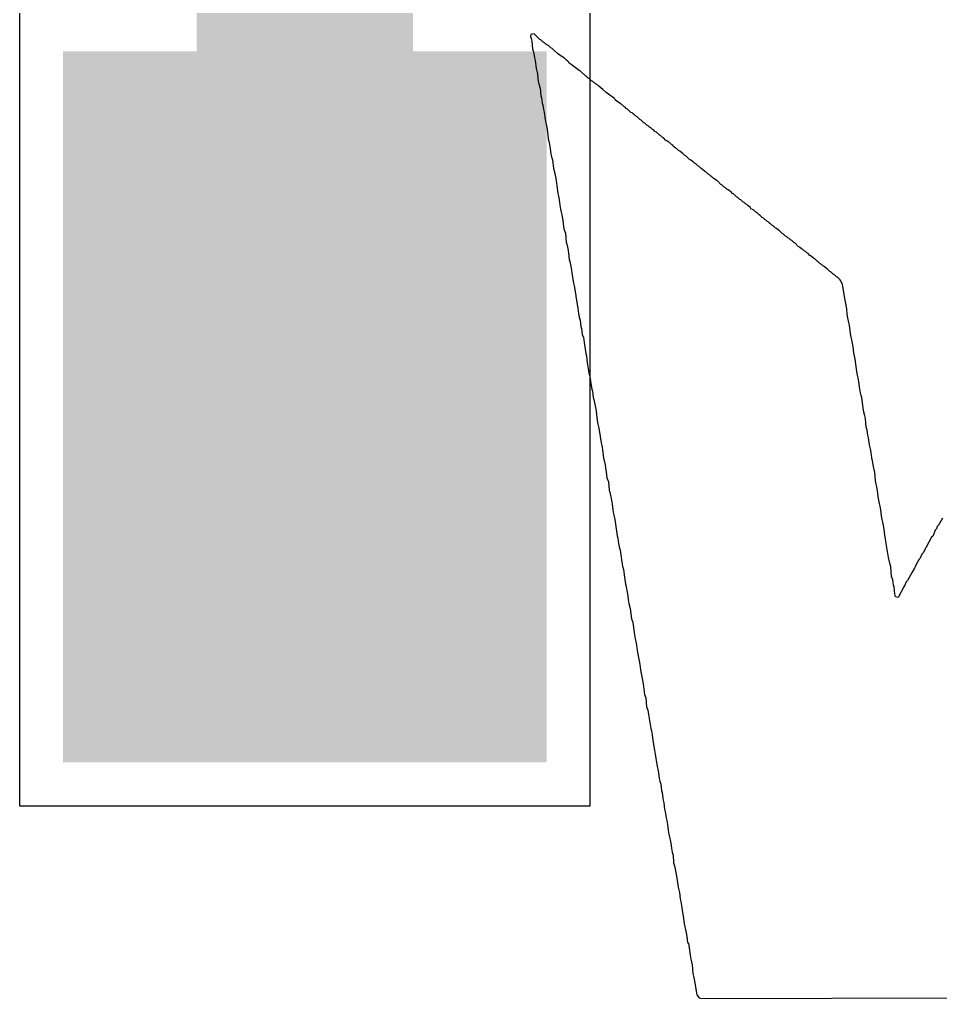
# Model space of a CAD drawing. Header units: inches. Extents: x 0 to 5359, y 0 to 5098.
# Drawn here: x 67.604 to 70.845, y 15.628 to 19.074 of the extents above; entities that cross this region are included whole.
import ezdxf

# ---------------------------------------------------------------- set-up
doc = ezdxf.new("R2010")
doc.units = ezdxf.units.IN
for name, color, linetype in [('Bottom Overlay', 54, 'Continuous'), ('Top Layer', 1, 'Continuous'), ('Top Paste', 8, 'Continuous'), ('Top Solder', 216, 'Continuous')]:
    doc.layers.add(name, color=color, linetype=linetype)

# ---------------------------------------------------------------- blocks, each defined once
blk = doc.blocks.new('TS_1002S_12026C_57')
at = {"layer": 'Top Layer'}
blk.add_hatch(color=1, dxfattribs=at).paths.add_polyline_path([(3.3999, -1.5001), (5.6999, -1.5001), (5.6999, -3.0001), (3.3999, -3.0001)])
at = {"layer": 'Top Paste'}
blk.add_hatch(color=8, dxfattribs=at).paths.add_polyline_path([(3.3999, -1.5001), (5.6999, -1.5001), (5.6999, -3.0001), (3.3999, -3.0001)])
at = {"layer": 'Top Solder'}
blk.add_hatch(color=216, dxfattribs=at).paths.add_polyline_path([(3.2983, -1.3985), (5.8015, -1.3985), (5.8015, -3.1017), (3.2983, -3.1017)])

msp = doc.modelspace()

# ---------------------------------------------------------------- linework, layer by layer
at = {"layer": 'Bottom Overlay'}
for p, q in [((69.4039, 19.0216), (69.4027, 19.0137)), ((69.4152, 19.0239), (69.4039, 19.0216)), ((69.4356, 19.0035), (69.4152, 19.0239)), ((69.4027, 19.0137), (69.405, 19.0069)), ((69.405, 19.0069), (69.4073, 18.9978)), ((69.4073, 18.9978), (69.4096, 18.9706)), ((69.4402, 19.0012), (69.4356, 19.0035)), ((69.447, 18.9944), (69.4402, 19.0012)), ((69.4515, 18.9921), (69.447, 18.9944)), ((69.4561, 18.9876), (69.4515, 18.9921)), ((69.4674, 18.9808), (69.4561, 18.9876)), ((69.4096, 18.9706), (69.4118, 18.9638)), ((69.4118, 18.9638), (69.4141, 18.9547)), ((69.4141, 18.9547), (69.4164, 18.9388)), ((69.4742, 18.974), (69.4674, 18.9808)), ((69.4787, 18.9717), (69.4742, 18.974)), ((69.4844, 18.966), (69.4787, 18.9717)), ((69.498, 18.9547), (69.4844, 18.966)), ((69.5105, 18.9445), (69.498, 18.9547)), ((69.4164, 18.9388), (69.4186, 18.9297)), ((69.4186, 18.9297), (69.422, 18.9014)), ((69.5218, 18.9377), (69.5105, 18.9445)), ((69.5286, 18.9309), (69.5218, 18.9377)), ((69.5332, 18.9286), (69.5286, 18.9309)), ((69.5366, 18.9252), (69.5332, 18.9286)), ((69.5388, 18.9207), (69.5366, 18.9252)), ((69.5457, 18.9161), (69.5388, 18.9207)), ((69.574, 18.8946), (69.5457, 18.9161)), ((69.422, 18.9014), (69.4266, 18.8832)), ((69.4266, 18.8832), (69.4288, 18.8651)), ((69.5785, 18.8923), (69.574, 18.8946)), ((69.5967, 18.8742), (69.5785, 18.8923)), ((69.4288, 18.8651), (69.4311, 18.8515)), ((69.4311, 18.8515), (69.4368, 18.8322)), ((69.6012, 18.8719), (69.5967, 18.8742)), ((69.6058, 18.8674), (69.6012, 18.8719)), ((69.6103, 18.8651), (69.6058, 18.8674)), ((69.6171, 18.8583), (69.6103, 18.8651)), ((69.6216, 18.856), (69.6171, 18.8583)), ((69.6262, 18.8515), (69.6216, 18.856)), ((69.6307, 18.8492), (69.6262, 18.8515)), ((69.6353, 18.8447), (69.6307, 18.8492)), ((69.4368, 18.8322), (69.439, 18.805)), ((69.6398, 18.8424), (69.6353, 18.8447)), ((69.6432, 18.839), (69.6398, 18.8424)), ((69.6568, 18.8277), (69.6432, 18.839)), ((69.6693, 18.8175), (69.6568, 18.8277)), ((69.6897, 18.8016), (69.6693, 18.8175)), ((69.439, 18.805), (69.4413, 18.7982)), ((69.4413, 18.7982), (69.4436, 18.78)), ((69.4436, 18.78), (69.4458, 18.7732)), ((69.6976, 18.7959), (69.6897, 18.8016)), ((69.6999, 18.7914), (69.6976, 18.7959)), ((69.7078, 18.7857), (69.6999, 18.7914)), ((69.7124, 18.7834), (69.7078, 18.7857)), ((69.7192, 18.7766), (69.7124, 18.7834)), ((69.4458, 18.7732), (69.4481, 18.7573)), ((69.4481, 18.7573), (69.4504, 18.7483)), ((69.4504, 18.7483), (69.4538, 18.7222)), ((69.7237, 18.7744), (69.7192, 18.7766)), ((69.7305, 18.7675), (69.7237, 18.7744)), ((69.7351, 18.7653), (69.7305, 18.7675)), ((69.7396, 18.7607), (69.7351, 18.7653)), ((69.7441, 18.7585), (69.7396, 18.7607)), ((69.7555, 18.7471), (69.7441, 18.7585)), ((69.76, 18.7449), (69.7555, 18.7471)), ((69.7645, 18.7403), (69.76, 18.7449)), ((69.4538, 18.7222), (69.4606, 18.6882)), ((69.7691, 18.7381), (69.7645, 18.7403)), ((69.7736, 18.7335), (69.7691, 18.7381)), ((69.7782, 18.7313), (69.7736, 18.7335)), ((69.7872, 18.7222), (69.7782, 18.7313)), ((69.7918, 18.7199), (69.7872, 18.7222)), ((69.8008, 18.7108), (69.7918, 18.7199)), ((69.8054, 18.7086), (69.8008, 18.7108)), ((69.4606, 18.6882), (69.4629, 18.6677)), ((69.8122, 18.7018), (69.8054, 18.7086)), ((69.8167, 18.6995), (69.8122, 18.7018)), ((69.8213, 18.695), (69.8167, 18.6995)), ((69.8258, 18.6927), (69.8213, 18.695)), ((69.8303, 18.6882), (69.8258, 18.6927)), ((69.8349, 18.6859), (69.8303, 18.6882)), ((69.8417, 18.6791), (69.8349, 18.6859)), ((69.8462, 18.6768), (69.8417, 18.6791)), ((69.8553, 18.6677), (69.8462, 18.6768)), ((69.4629, 18.6677), (69.4651, 18.6541)), ((69.4651, 18.6541), (69.4674, 18.6451)), ((69.4674, 18.6451), (69.4697, 18.6337)), ((69.8598, 18.6655), (69.8553, 18.6677)), ((69.8666, 18.6587), (69.8598, 18.6655)), ((69.8712, 18.6564), (69.8666, 18.6587)), ((69.878, 18.6496), (69.8712, 18.6564)), ((69.8825, 18.6473), (69.878, 18.6496)), ((69.887, 18.6428), (69.8825, 18.6473)), ((69.8916, 18.6405), (69.887, 18.6428)), ((69.8984, 18.6337), (69.8916, 18.6405)), ((69.4697, 18.6337), (69.4719, 18.6201)), ((69.4719, 18.6201), (69.4742, 18.5997)), ((69.9029, 18.6314), (69.8984, 18.6337)), ((69.9041, 18.628), (69.9029, 18.6314)), ((69.912, 18.6224), (69.9041, 18.628)), ((69.9165, 18.6201), (69.912, 18.6224)), ((69.9233, 18.6133), (69.9165, 18.6201)), ((69.9279, 18.611), (69.9233, 18.6133)), ((69.9347, 18.6042), (69.9279, 18.611)), ((69.4742, 18.5997), (69.4765, 18.5906)), ((69.4765, 18.5906), (69.4799, 18.5804)), ((69.4799, 18.5804), (69.4833, 18.5498)), ((69.9392, 18.602), (69.9347, 18.6042)), ((69.946, 18.5952), (69.9392, 18.602)), ((69.9506, 18.5929), (69.946, 18.5952)), ((69.9619, 18.5815), (69.9506, 18.5929)), ((69.9664, 18.5793), (69.9619, 18.5815)), ((69.971, 18.5747), (69.9664, 18.5793)), ((69.9755, 18.5725), (69.971, 18.5747)), ((69.98, 18.5679), (69.9755, 18.5725)), ((69.4833, 18.5498), (69.4867, 18.5373)), ((69.4867, 18.5373), (69.4901, 18.5203)), ((69.9846, 18.5657), (69.98, 18.5679)), ((69.9914, 18.5589), (69.9846, 18.5657)), ((69.9959, 18.5566), (69.9914, 18.5589)), ((70.0027, 18.5498), (69.9959, 18.5566)), ((70.0073, 18.5475), (70.0027, 18.5498)), ((70.0163, 18.5384), (70.0073, 18.5475)), ((70.0209, 18.5362), (70.0163, 18.5384)), ((69.4901, 18.5203), (69.4923, 18.5067)), ((69.4923, 18.5067), (69.4946, 18.4885)), ((70.0277, 18.5294), (70.0209, 18.5362)), ((70.0322, 18.5271), (70.0277, 18.5294)), ((70.0368, 18.5226), (70.0322, 18.5271)), ((70.0413, 18.5203), (70.0368, 18.5226)), ((70.0458, 18.5158), (70.0413, 18.5203)), ((70.0504, 18.5135), (70.0458, 18.5158)), ((70.0572, 18.5067), (70.0504, 18.5135)), ((70.0617, 18.5044), (70.0572, 18.5067)), ((70.073, 18.4931), (70.0617, 18.5044)), ((69.4946, 18.4885), (69.4992, 18.4613)), ((70.0776, 18.4908), (70.073, 18.4931)), ((70.0844, 18.484), (70.0776, 18.4908)), ((70.0889, 18.4817), (70.0844, 18.484)), ((70.0935, 18.4772), (70.0889, 18.4817)), ((70.098, 18.4749), (70.0935, 18.4772)), ((70.1025, 18.4704), (70.098, 18.4749)), ((70.1071, 18.4681), (70.1025, 18.4704)), ((70.1139, 18.4613), (70.1071, 18.4681)), ((69.4992, 18.4613), (69.5014, 18.4522)), ((69.5014, 18.4522), (69.5037, 18.4386)), ((69.5037, 18.4386), (69.506, 18.4205)), ((70.1184, 18.4591), (70.1139, 18.4613)), ((70.1275, 18.45), (70.1184, 18.4591)), ((70.132, 18.4477), (70.1275, 18.45)), ((70.1388, 18.4409), (70.132, 18.4477)), ((70.1434, 18.4386), (70.1388, 18.4409)), ((70.1502, 18.4318), (70.1434, 18.4386)), ((69.506, 18.4205), (69.5082, 18.4069)), ((69.5082, 18.4069), (69.5105, 18.3955)), ((70.1547, 18.4296), (70.1502, 18.4318)), ((70.1592, 18.425), (70.1547, 18.4296)), ((70.1638, 18.4228), (70.1592, 18.425)), ((70.1683, 18.4182), (70.1638, 18.4228)), ((70.1763, 18.4126), (70.1683, 18.4182)), ((70.1785, 18.408), (70.1763, 18.4126)), ((70.1842, 18.4046), (70.1785, 18.408)), ((70.1887, 18.4023), (70.1842, 18.4046)), ((70.1955, 18.3955), (70.1887, 18.4023)), ((69.5105, 18.3955), (69.5128, 18.3865)), ((69.5128, 18.3865), (69.515, 18.3729)), ((69.515, 18.3729), (69.5196, 18.3366)), ((70.2001, 18.3933), (70.1955, 18.3955)), ((70.2069, 18.3865), (70.2001, 18.3933)), ((70.2114, 18.3842), (70.2069, 18.3865)), ((70.2182, 18.3774), (70.2114, 18.3842)), ((70.2228, 18.3751), (70.2182, 18.3774)), ((70.2341, 18.3638), (70.2228, 18.3751)), ((69.5196, 18.3366), (69.5252, 18.3218)), ((70.2386, 18.3615), (70.2341, 18.3638)), ((70.2432, 18.357), (70.2386, 18.3615)), ((70.2477, 18.3547), (70.2432, 18.357)), ((70.2522, 18.3502), (70.2477, 18.3547)), ((70.2568, 18.3479), (70.2522, 18.3502)), ((70.2636, 18.3411), (70.2568, 18.3479)), ((70.2681, 18.3388), (70.2636, 18.3411)), ((70.2749, 18.332), (70.2681, 18.3388)), ((70.2795, 18.3298), (70.2749, 18.332)), ((69.5252, 18.3218), (69.5275, 18.2901)), ((70.2885, 18.3207), (70.2795, 18.3298)), ((70.2931, 18.3184), (70.2885, 18.3207)), ((70.2999, 18.3116), (70.2931, 18.3184)), ((70.3044, 18.3093), (70.2999, 18.3116)), ((70.309, 18.3048), (70.3044, 18.3093)), ((70.3135, 18.3025), (70.309, 18.3048)), ((70.318, 18.298), (70.3135, 18.3025)), ((70.3226, 18.2957), (70.318, 18.298)), ((70.3294, 18.2889), (70.3226, 18.2957)), ((69.5275, 18.2901), (69.5298, 18.2833)), ((69.5298, 18.2833), (69.5343, 18.2674)), ((69.5343, 18.2674), (69.5366, 18.2515)), ((70.3339, 18.2867), (70.3294, 18.2889)), ((70.3452, 18.2753), (70.3339, 18.2867)), ((70.3498, 18.273), (70.3452, 18.2753)), ((70.3566, 18.2662), (70.3498, 18.273)), ((70.3611, 18.264), (70.3566, 18.2662)), ((70.3657, 18.2594), (70.3611, 18.264)), ((69.5366, 18.2515), (69.5388, 18.2288)), ((69.5388, 18.2288), (69.5411, 18.222)), ((70.3702, 18.2572), (70.3657, 18.2594)), ((70.3747, 18.2526), (70.3702, 18.2572)), ((70.3793, 18.2504), (70.3747, 18.2526)), ((70.3861, 18.2436), (70.3793, 18.2504)), ((70.3906, 18.2413), (70.3861, 18.2436)), ((70.3997, 18.2322), (70.3906, 18.2413)), ((70.4042, 18.2299), (70.3997, 18.2322)), ((70.411, 18.2231), (70.4042, 18.2299)), ((69.5411, 18.222), (69.5445, 18.205)), ((69.5445, 18.205), (69.5468, 18.1914)), ((70.4156, 18.2209), (70.411, 18.2231)), ((70.4224, 18.2141), (70.4156, 18.2209)), ((70.4269, 18.2118), (70.4224, 18.2141)), ((70.4314, 18.2073), (70.4269, 18.2118)), ((70.436, 18.205), (70.4314, 18.2073)), ((70.4428, 18.1982), (70.436, 18.205)), ((70.4473, 18.1959), (70.4428, 18.1982)), ((70.4564, 18.1869), (70.4473, 18.1959)), ((69.5468, 18.1914), (69.5491, 18.1732)), ((69.5491, 18.1732), (69.5536, 18.146)), ((70.4609, 18.1846), (70.4564, 18.1869)), ((70.4677, 18.1778), (70.4609, 18.1846)), ((70.4723, 18.1755), (70.4677, 18.1778)), ((70.4791, 18.1687), (70.4723, 18.1755)), ((70.4836, 18.1664), (70.4791, 18.1687)), ((70.4916, 18.1585), (70.4836, 18.1664)), ((70.5006, 18.1426), (70.4916, 18.1585)), ((69.5536, 18.146), (69.5559, 18.1369)), ((69.5559, 18.1369), (69.5604, 18.1097)), ((70.5086, 18.0916), (70.5006, 18.1426)), ((69.5604, 18.1097), (69.5627, 18.0916)), ((69.5627, 18.0916), (69.5695, 18.0576)), ((70.5108, 18.0802), (70.5086, 18.0916)), ((69.5695, 18.0576), (69.5717, 18.0394)), ((70.5154, 18.0553), (70.5108, 18.0802)), ((70.5176, 18.0371), (70.5154, 18.0553)), ((69.5717, 18.0394), (69.574, 18.0258)), ((69.574, 18.0258), (69.5774, 18.0156)), ((70.5199, 18.0235), (70.5176, 18.0371)), ((70.5222, 18.0122), (70.5199, 18.0235)), ((69.5774, 18.0156), (69.5797, 17.9929)), ((69.5797, 17.9929), (69.5819, 17.9861)), ((69.5819, 17.9861), (69.5842, 17.9657)), ((70.5244, 18.0031), (70.5222, 18.0122)), ((70.5267, 17.9895), (70.5244, 18.0031)), ((70.529, 17.9691), (70.5267, 17.9895)), ((69.5842, 17.9657), (69.5888, 17.9543)), ((69.5888, 17.9543), (69.5922, 17.9283)), ((70.5313, 17.9555), (70.529, 17.9691)), ((70.5335, 17.9464), (70.5313, 17.9555)), ((69.5922, 17.9283), (69.5967, 17.8988)), ((70.5358, 17.9351), (70.5335, 17.9464)), ((70.5381, 17.9215), (70.5358, 17.9351)), ((70.5403, 17.901), (70.5381, 17.9215)), ((69.5967, 17.8988), (69.599, 17.8897)), ((69.599, 17.8897), (69.6012, 17.8761)), ((70.5449, 17.8784), (70.5403, 17.901)), ((69.6012, 17.8761), (69.6035, 17.8579)), ((69.6035, 17.8579), (69.608, 17.8307)), ((70.5517, 17.8353), (70.5449, 17.8784)), ((69.608, 17.8307), (69.6103, 17.8216)), ((69.6103, 17.8216), (69.6126, 17.8103)), ((70.5539, 17.8216), (70.5517, 17.8353)), ((70.5562, 17.8126), (70.5539, 17.8216)), ((69.6126, 17.8103), (69.6148, 17.7922)), ((69.6148, 17.7922), (69.6182, 17.7729)), ((70.5585, 17.799), (70.5562, 17.8126)), ((70.5607, 17.7808), (70.5585, 17.799)), ((70.5641, 17.7593), (70.5607, 17.7808)), ((69.6182, 17.7729), (69.6205, 17.7661)), ((69.6205, 17.7661), (69.6228, 17.7434)), ((70.5664, 17.7502), (70.5641, 17.7593)), ((70.5687, 17.7434), (70.5664, 17.7502)), ((69.6228, 17.7434), (69.625, 17.7366)), ((69.625, 17.7366), (69.633, 17.6969)), ((70.5732, 17.7071), (70.5687, 17.7434)), ((69.633, 17.6969), (69.6353, 17.6833)), ((69.6353, 17.6833), (69.6375, 17.6629)), ((70.5755, 17.6912), (70.5732, 17.7071)), ((70.5789, 17.6787), (70.5755, 17.6912)), ((70.5812, 17.6697), (70.5789, 17.6787)), ((69.6375, 17.6629), (69.6398, 17.6493)), ((69.6398, 17.6493), (69.6421, 17.6402)), ((70.5846, 17.639), (70.5812, 17.6697)), ((69.6421, 17.6402), (69.6443, 17.6288)), ((69.6443, 17.6288), (69.6511, 17.5835)), ((70.588, 17.6288), (70.5846, 17.639)), ((70.5902, 17.6107), (70.588, 17.6288)), ((70.5925, 17.6016), (70.5902, 17.6107)), ((69.6511, 17.5835), (69.6534, 17.5744)), ((69.6534, 17.5744), (69.6557, 17.5608)), ((70.5948, 17.5835), (70.5925, 17.6016)), ((70.597, 17.5721), (70.5948, 17.5835)), ((69.6557, 17.5608), (69.6591, 17.5302)), ((70.5993, 17.5631), (70.597, 17.5721)), ((70.6016, 17.5494), (70.5993, 17.5631)), ((70.6038, 17.5313), (70.6016, 17.5494)), ((69.6591, 17.5302), (69.6613, 17.5211)), ((69.6613, 17.5211), (69.6647, 17.5063)), ((69.6647, 17.5063), (69.667, 17.495)), ((70.6061, 17.52), (70.6038, 17.5313)), ((70.6084, 17.5063), (70.6061, 17.52)), ((70.6118, 17.4893), (70.6084, 17.5063)), ((69.667, 17.495), (69.6693, 17.4814)), ((69.6693, 17.4814), (69.6715, 17.461)), ((70.614, 17.4803), (70.6118, 17.4893)), ((70.6174, 17.4496), (70.614, 17.4803)), ((69.6715, 17.461), (69.6772, 17.4462)), ((69.6772, 17.4462), (69.6795, 17.4167)), ((70.6197, 17.4383), (70.6174, 17.4496)), ((70.622, 17.4292), (70.6197, 17.4383)), ((69.6795, 17.4167), (69.6818, 17.4099)), ((69.6818, 17.4099), (69.6874, 17.3816)), ((70.6243, 17.4156), (70.622, 17.4292)), ((70.6265, 17.3952), (70.6243, 17.4156)), ((69.6874, 17.3816), (69.6897, 17.368)), ((69.6897, 17.368), (69.692, 17.3476)), ((70.6288, 17.3816), (70.6265, 17.3952)), ((70.6311, 17.3702), (70.6288, 17.3816)), ((70.6333, 17.3612), (70.6311, 17.3702)), ((69.692, 17.3476), (69.6942, 17.334)), ((69.6942, 17.334), (69.6965, 17.3249)), ((70.6356, 17.3476), (70.6333, 17.3612)), ((70.6379, 17.3271), (70.6356, 17.3476)), ((69.6965, 17.3249), (69.6988, 17.3135)), ((69.6988, 17.3135), (69.7078, 17.2568)), ((70.6401, 17.3135), (70.6379, 17.3271)), ((70.6424, 17.3045), (70.6401, 17.3135)), ((70.6447, 17.2931), (70.6424, 17.3045)), ((70.8522, 17.3192), (70.8386, 17.2943)), ((70.6469, 17.2795), (70.6447, 17.2931)), ((70.6492, 17.2591), (70.6469, 17.2795)), ((70.8273, 17.2761), (70.8205, 17.2602)), ((70.8318, 17.2806), (70.8273, 17.2761)), ((70.8341, 17.2897), (70.8318, 17.2806)), ((70.8386, 17.2943), (70.8341, 17.2897)), ((69.7078, 17.2568), (69.7101, 17.2478)), ((69.7101, 17.2478), (69.7124, 17.2296)), ((69.7124, 17.2296), (69.7146, 17.2183)), ((70.6515, 17.2455), (70.6492, 17.2591)), ((70.6537, 17.2364), (70.6515, 17.2455)), ((70.656, 17.2228), (70.6537, 17.2364)), ((70.8137, 17.2512), (70.7955, 17.2171)), ((70.8182, 17.2557), (70.8137, 17.2512)), ((70.8205, 17.2602), (70.8182, 17.2557)), ((69.7146, 17.2183), (69.718, 17.2058)), ((69.718, 17.2058), (69.7203, 17.1899)), ((70.6628, 17.1797), (70.656, 17.2228)), ((70.7842, 17.1967), (70.7796, 17.1922)), ((70.7955, 17.2171), (70.7842, 17.1967)), ((69.7203, 17.1899), (69.7237, 17.1638)), ((69.7237, 17.1638), (69.726, 17.1502)), ((70.6651, 17.1706), (70.6628, 17.1797)), ((70.6685, 17.1559), (70.6651, 17.1706)), ((70.7706, 17.174), (70.7615, 17.1582)), ((70.774, 17.1774), (70.7706, 17.174)), ((70.7796, 17.1922), (70.774, 17.1774)), ((69.726, 17.1502), (69.7294, 17.1377)), ((69.7294, 17.1377), (69.7339, 17.1105)), ((70.6708, 17.1491), (70.6685, 17.1559)), ((70.673, 17.1128), (70.6708, 17.1491)), ((70.7456, 17.1287), (70.7297, 17.0992)), ((70.7547, 17.1423), (70.7456, 17.1287)), ((70.757, 17.1468), (70.7547, 17.1423)), ((70.7615, 17.1582), (70.757, 17.1468)), ((69.7339, 17.1105), (69.7373, 17.0867)), ((70.6776, 17.1014), (70.673, 17.1128)), ((70.6798, 17.0833), (70.6776, 17.1014)), ((70.7252, 17.0946), (70.7195, 17.0799)), ((70.7297, 17.0992), (70.7252, 17.0946)), ((69.7373, 17.0867), (69.7396, 17.0776)), ((69.7396, 17.0776), (69.7419, 17.064)), ((69.7419, 17.064), (69.7441, 17.0527)), ((70.6821, 17.0765), (70.6798, 17.0833)), ((70.6844, 17.0515), (70.6821, 17.0765)), ((70.7161, 17.0765), (70.6968, 17.0391)), ((70.7195, 17.0799), (70.7161, 17.0765)), ((69.7441, 17.0527), (69.7464, 17.0323)), ((69.7464, 17.0323), (69.7487, 17.0187)), ((70.6878, 17.0413), (70.6844, 17.0515)), ((70.6968, 17.0391), (70.6878, 17.0413)), ((69.7487, 17.0187), (69.7532, 17.0005)), ((69.7532, 17.0005), (69.7577, 16.9642)), ((69.7577, 16.9642), (69.7623, 16.9529)), ((69.7623, 16.9529), (69.7645, 16.9325)), ((69.7645, 16.9325), (69.7691, 16.9075)), ((69.7691, 16.9075), (69.7714, 16.8939)), ((69.7714, 16.8939), (69.7736, 16.8848)), ((69.7736, 16.8848), (69.7759, 16.8712)), ((69.7759, 16.8712), (69.7782, 16.8531)), ((69.7782, 16.8531), (69.7804, 16.8395)), ((69.7804, 16.8395), (69.785, 16.8168)), ((69.785, 16.8168), (69.7872, 16.8032)), ((69.7872, 16.8032), (69.7895, 16.785)), ((69.7895, 16.785), (69.7918, 16.7714)), ((69.7918, 16.7714), (69.7963, 16.7487)), ((69.7963, 16.7487), (69.7986, 16.7351)), ((69.7986, 16.7351), (69.8042, 16.6977)), ((69.8042, 16.6977), (69.8088, 16.6863)), ((69.8088, 16.6863), (69.811, 16.6546)), ((69.811, 16.6546), (69.8156, 16.6432)), ((69.8156, 16.6432), (69.8179, 16.6274)), ((69.8179, 16.6274), (69.8258, 16.5786)), ((69.8258, 16.5786), (69.8281, 16.5695)), ((69.8281, 16.5695), (69.8303, 16.5559)), ((69.8303, 16.5559), (69.8326, 16.5355)), ((69.8326, 16.5355), (69.8394, 16.5015)), ((69.8394, 16.5015), (69.8417, 16.4879)), ((69.8417, 16.4879), (69.8485, 16.4448)), ((69.8485, 16.4448), (69.8507, 16.4357)), ((69.8507, 16.4357), (69.853, 16.4221)), ((69.853, 16.4221), (69.8553, 16.4017)), ((69.8553, 16.4017), (69.8576, 16.3926)), ((69.8576, 16.3926), (69.861, 16.3824)), ((69.861, 16.3824), (69.8632, 16.3597)), ((69.8632, 16.3597), (69.8655, 16.3529)), ((69.8655, 16.3529), (69.8678, 16.3325)), ((69.8678, 16.3325), (69.87, 16.3257)), ((69.87, 16.3257), (69.8723, 16.3166)), ((69.8723, 16.3166), (69.8746, 16.2939)), ((69.8746, 16.2939), (69.8768, 16.2848)), ((69.8768, 16.2848), (69.8802, 16.2633)), ((69.8802, 16.2633), (69.8825, 16.2542)), ((69.8825, 16.2542), (69.8848, 16.2406)), ((69.8848, 16.2406), (69.887, 16.2202)), ((69.887, 16.2202), (69.8893, 16.2066)), ((69.8893, 16.2066), (69.8916, 16.1952)), ((69.8916, 16.1952), (69.8938, 16.1862)), ((69.8938, 16.1862), (69.8961, 16.1748)), ((69.8961, 16.1748), (69.8984, 16.1567)), ((69.8984, 16.1567), (69.9007, 16.1431)), ((69.9007, 16.1431), (69.9041, 16.1329)), ((69.9041, 16.1329), (69.9063, 16.1056)), ((69.9063, 16.1056), (69.9086, 16.0988)), ((69.9086, 16.0988), (69.9109, 16.0898)), ((69.9109, 16.0898), (69.9177, 16.0512)), ((69.9177, 16.0512), (69.9222, 16.0194)), ((69.9222, 16.0194), (69.9267, 16.0013)), ((69.9267, 16.0013), (69.929, 15.9786)), ((69.929, 15.9786), (69.9313, 15.9695)), ((69.9313, 15.9695), (69.9347, 15.948)), ((69.9347, 15.948), (69.9369, 15.9389)), ((69.9369, 15.9389), (69.9415, 15.9094)), ((69.9415, 15.9094), (69.9437, 15.8913)), ((69.9437, 15.8913), (69.946, 15.8799)), ((69.946, 15.8799), (69.9483, 15.8709)), ((69.9483, 15.8709), (69.9506, 15.8595)), ((69.9506, 15.8595), (69.9528, 15.8459)), ((69.9528, 15.8459), (69.9551, 15.8255)), ((69.9551, 15.8255), (69.9585, 15.8221)), ((69.9585, 15.8221), (69.9608, 15.8062)), ((69.9608, 15.8062), (69.9642, 15.7801)), ((69.9642, 15.7801), (69.9664, 15.7665)), ((69.9664, 15.7665), (69.9687, 15.7575)), ((69.9687, 15.7575), (69.971, 15.7461)), ((69.971, 15.7461), (69.9744, 15.7155)), ((69.9744, 15.7155), (69.9766, 15.7064)), ((69.9766, 15.7064), (69.98, 15.6894)), ((69.98, 15.6894), (69.988, 15.6406)), ((69.988, 15.6406), (69.9959, 15.6304)), ((69.9959, 15.6304), (70.005, 15.6282)), ((70.005, 15.6282), (70.9191, 15.6304))]:
    msp.add_line(p, q, dxfattribs=at)
at = {"layer": 'Top Layer'}
for p, q in [((67.6039, 19.1144), (67.6039, 16.3064)), ((69.6119, 16.3064), (69.6119, 19.1144)), ((67.6039, 16.3064), (69.6119, 16.3064))]:
    msp.add_line(p, q, dxfattribs=at)
msp.add_lwpolyline([(68.6079, 17.7104, 0.762, 0.762, 0), (68.6079, 24.5872, 0.762, 0.762, 0)], format="xyseb", dxfattribs=at)
msp.add_lwpolyline([(68.4174, 17.7104, 0.381, 0.381, 1), (68.7984, 17.7104, 0.381, 0.381, 1)], format="xyseb", close=True, dxfattribs=at)

# ---------------------------------------------------------------- block references
at = {"rotation": 270}
msp.add_blockref('TS_1002S_12026C_57', (70.858, 22.2603), dxfattribs=at)

doc.saveas('drawing.dxf')
